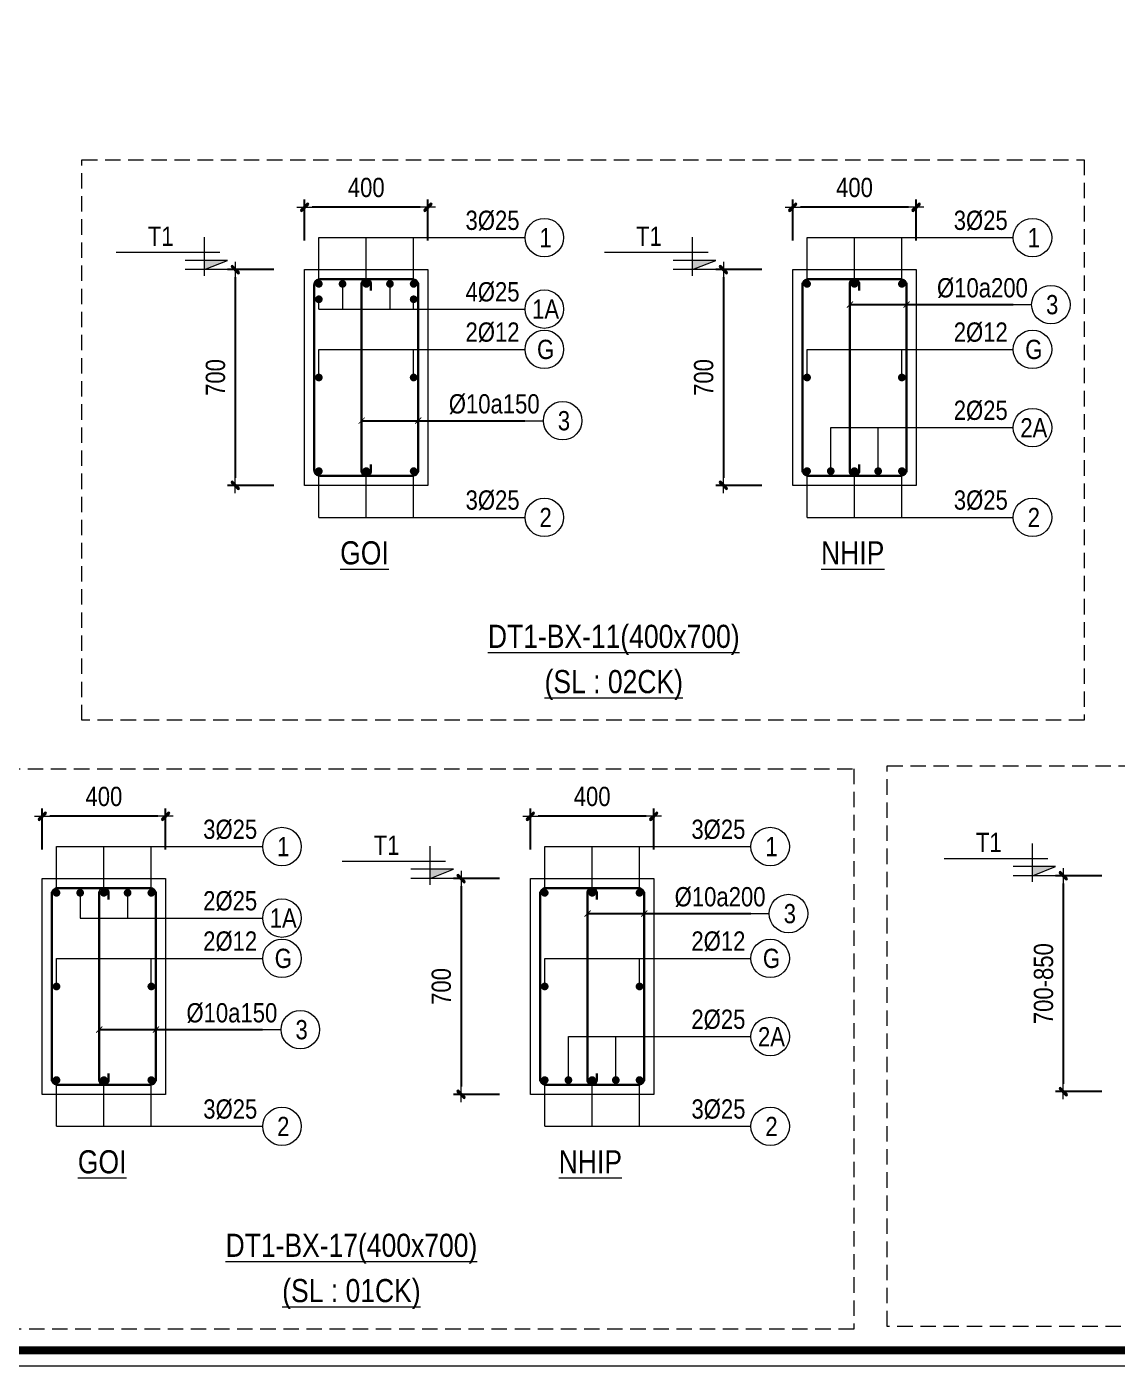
# Model space of a CAD drawing. Header units: millimetres. Extents: x 397144 to 8960116, y 345581 to 674207.
# Drawn here: x 4936448 to 4939984, y 625688 to 630033 of the extents above; entities that cross this region are included whole.
import ezdxf
from ezdxf.enums import TextEntityAlignment as Align
from ezdxf.xclip import XClip

# ---------------------------------------------------------------- set-up
doc = ezdxf.new("R2010")
doc.units = ezdxf.units.MM
doc.header["$XCLIPFRAME"] = 0
doc.header["$PDSIZE"] = -10
doc.linetypes.add('HIDDEN', pattern=[0.375, 0.25, -0.125])
doc.layers.get('0').update_dxf_attribs({"linetype": 'CONTINUOUS'})
doc.layers.get('Defpoints').update_dxf_attribs({"color": 12, "linetype": 'CONTINUOUS'})
for name, color, linetype, lineweight in [('CDAI', 8, 'CONTINUOUS', 30), ('CTHEP', 2, 'CONTINUOUS', 50), ('DBAO', 3, 'CONTINUOUS', 20), ('DGIONG', 4, 'CONTINUOUS', 13), ('KTH', 150, 'CONTINUOUS', 5), ('Net khuat', 8, 'HIDDEN', 13), ('STICK', 1, 'CONTINUOUS', 9), ('TEXT', 7, 'CONTINUOUS', 15)]:
    doc.layers.add(name, color=color, linetype=linetype, lineweight=lineweight)
doc.layers.add('HATCH', color=7, linetype='CONTINUOUS', lineweight=5, true_color=0x2491ff)
doc.styles.add('Star-HelCon', font='VHELVCN_0.TTF')
doc.styles.add('TTP-HelCon', font='VHELVCN_0.TTF')
doc.styles.add('VNI-HELVE-CONDENSE', font='VHELVCN_0.TTF')
doc.dimstyles.new('kc-25', dxfattribs={"dimtxt": 62.5, "dimasz": 20, "dimexe": 20, "dimexo": 50, "dimgap": 25, "dimtad": 3, "dimdec": 0, "dimzin": 0, "dimdsep": 46, "dimtxsty": 'VNI-HELVE-CONDENSE', "dimblk": 'DIM', "dimcen": 2.5, "dimclrd": 256, "dimclre": 154, "dimclrt": 7, "dimaunit": 1, "dimadec": 0, "dimazin": 0, "dimtfac": 1, "dimtdec": 0, "dimtix": 1, "dimtmove": 0, "dimatfit": 3, "dimldrblk": 'DOT', "dimfxl": 1, "dimtolj": 1, "dimtzin": 0, "dimarcsym": 0})
doc.dimstyles.new('TTP-25', dxfattribs={"dimscale": 25, "dimtxt": 2.5, "dimasz": 1, "dimexe": 1, "dimexo": 1, "dimgap": 0.09, "dimtad": 0, "dimdec": 4, "dimrnd": 5, "dimzin": 9, "dimdsep": 46, "dimtxsty": 'TTP-HelCon', "dimblk": 'Stick1', "dimcen": 0.09, "dimdle": 1.5, "dimclrd": 256, "dimclre": 256, "dimclrt": 7, "dimadec": 0, "dimazin": 0, "dimtfac": 1, "dimtdec": 4, "dimtmove": 0, "dimatfit": 3, "dimldrblk": '_ArchTick1', "dimfxl": 1, "dimtvp": 1, "dimtolj": 1, "dimtzin": 0, "dimarcsym": 0})

# ---------------------------------------------------------------- blocks, each defined once
blk = doc.blocks.new('CHG_XX_Khung ten')
blk.add_lwpolyline([(15, 579), (826, 579), (826, 15), (15, 15)], close=True)
at = {"color": 4, "linetype": 'Continuous', "const_width": 1}
blk.add_lwpolyline([(17, 577), (824, 577), (824, 17), (17, 17)], close=True, dxfattribs=at)
blk = doc.blocks.new('Stick1')
at = {"layer": 'STICK'}
h = blk.add_hatch(color=256, dxfattribs=at)
edge = h.paths.add_edge_path()
edge.add_line((0.3, 0.5), (-0.5, -0.3))
edge.add_arc((-0.4, -0.4), 0.141, 135, 315)
edge.add_line((-0.3, -0.5), (0.5, 0.3))
edge.add_arc((0.4, 0.4), 0.141, 315, 495)
blk.add_line((1, 0), (-1, 0), dxfattribs=at)
blk.add_lwpolyline([(0.3, 0.5), (-0.5, -0.3, 1), (-0.3, -0.5), (0.5, 0.3, 1), (0.3, 0.5, 1)], format="xyb", dxfattribs=at)
blk = doc.blocks.new('*D1115')
at = {"layer": 'Defpoints', "color": 0, "ltscale": 500, "transparency": 16777216}
for p in [(4937348.5, 629447.7), (4937348.5, 629314.5), (4937748.5, 629314.5)]:
    blk.add_point(p, dxfattribs=at)
at = {"layer": 'KTH', "lineweight": -2, "ltscale": 500, "transparency": 16777216}
for p, q in [((4937348.5, 629339.5), (4937348.5, 629472.7)), ((4937748.5, 629339.5), (4937748.5, 629472.7)), ((4937723.5, 629447.7), (4937373.5, 629447.7))]:
    blk.add_line(p, q, dxfattribs=at)
at = {"layer": 'KTH', "lineweight": -2, "ltscale": 500, "transparency": 16777216, "xscale": 25, "yscale": 25, "zscale": 25, "rotation": 180}
blk.add_blockref('Stick1', (4937348.5, 629447.7), dxfattribs=at)
at = {"layer": 'KTH', "lineweight": -2, "ltscale": 500, "transparency": 16777216, "xscale": 25, "yscale": 25, "zscale": 25}
blk.add_blockref('Stick1', (4937748.5, 629447.7), dxfattribs=at)
at = {"layer": 'KTH', "color": 7, "ltscale": 500, "transparency": 16777216, "insert": (4937548.5, 629511.6), "char_height": 62.5, "attachment_point": 5, "style": 'TTP-HelCon'}
blk.add_mtext('\\A1;400', dxfattribs=at)
blk = doc.blocks.new('_ArchTick1')
at = {"color": 0, "const_width": 3.81}
blk.add_lwpolyline([(-12.7, -12.7), (12.7, 12.7)], dxfattribs=at)
blk = doc.blocks.new('*D1116')
at = {"layer": 'Defpoints', "color": 0, "ltscale": 500, "transparency": 16777216}
for p in [(4937273.4, 629245.5), (4937123.5, 628545.5), (4937273.4, 628545.5)]:
    blk.add_point(p, dxfattribs=at)
at = {"layer": 'KTH', "lineweight": -2, "ltscale": 500, "transparency": 16777216}
for p, q in [((4937248.4, 629245.5), (4937098.5, 629245.5)), ((4937123.5, 629220.5), (4937123.5, 628570.5)), ((4937248.4, 628545.5), (4937098.5, 628545.5))]:
    blk.add_line(p, q, dxfattribs=at)
at = {"layer": 'KTH', "lineweight": -2, "ltscale": 500, "transparency": 16777216, "xscale": 25, "yscale": 25, "zscale": 25}
for p, rotation in [((4937123.5, 629245.5), 90), ((4937123.5, 628545.5), 270)]:
    blk.add_blockref('Stick1', p, dxfattribs=dict(at, rotation=rotation))
at = {"layer": 'KTH', "color": 7, "ltscale": 500, "transparency": 16777216, "insert": (4937059.7, 628895.5), "char_height": 62.5, "attachment_point": 5, "rotation": 90, "style": 'TTP-HelCon'}
blk.add_mtext('\\A1;700', dxfattribs=at)
blk = doc.blocks.new('CODE')
at = {"layer": 'DBAO'}
for p, q in [((-62.5, -20), (-62.5, 105)), ((-112.5, 55), (223.6, 55)), ((-62.5, 0), (-137.5, 30)), ((-137.5, 30), (0, 30)), ((-137.5, 0), (0, 0))]:
    blk.add_line(p, q, dxfattribs=at)
at = {"layer": 'HATCH', "color": 1}
blk.add_solid([(-62.5, 0), (-137.5, 30), (-62.5, 30)], dxfattribs=at)
blk = doc.blocks.new('DIM')
h = blk.add_hatch(color=1)
h.paths.add_polyline_path([(0.49, 0.29, 1), (0.29, 0.49), (-0.19, 0), (0.19, 0)])
h.paths.add_polyline_path([(0.19, 0), (-0.19, 0), (-0.49, -0.29, 1), (-0.29, -0.49)])
at = {"color": 9}
for p, q in [((-0.19, 0), (-1.5, 0)), ((0.19, 0), (1.5, 0))]:
    blk.add_line(p, q, dxfattribs=at)
at = {"color": 1}
for p, q in [((-0.49, -0.29), (0.29, 0.49)), ((-0.29, -0.49), (0.49, 0.29)), ((-0.19, 0), (0.19, 0))]:
    blk.add_line(p, q, dxfattribs=at)
blk.add_arc((-0.39, -0.39), 0.138, 135, 315, dxfattribs=at)
blk = doc.blocks.new('*D1117')
at = {"layer": 'Defpoints', "color": 0, "ltscale": 500, "transparency": 16777216}
for p in [(4938931.9, 629447.7), (4938931.9, 629314.5), (4939331.9, 629314.5)]:
    blk.add_point(p, dxfattribs=at)
at = {"layer": 'KTH', "lineweight": -2, "ltscale": 500, "transparency": 16777216}
for p, q in [((4938931.9, 629339.5), (4938931.9, 629472.7)), ((4939331.9, 629339.5), (4939331.9, 629472.7)), ((4939306.9, 629447.7), (4938956.9, 629447.7))]:
    blk.add_line(p, q, dxfattribs=at)
at = {"layer": 'KTH', "lineweight": -2, "ltscale": 500, "transparency": 16777216, "xscale": 25, "yscale": 25, "zscale": 25, "rotation": 180}
blk.add_blockref('Stick1', (4938931.9, 629447.7), dxfattribs=at)
at = {"layer": 'KTH', "lineweight": -2, "ltscale": 500, "transparency": 16777216, "xscale": 25, "yscale": 25, "zscale": 25}
blk.add_blockref('Stick1', (4939331.9, 629447.7), dxfattribs=at)
at = {"layer": 'KTH', "color": 7, "ltscale": 500, "transparency": 16777216, "insert": (4939131.9, 629511.6), "char_height": 62.5, "attachment_point": 5, "style": 'TTP-HelCon'}
blk.add_mtext('\\A1;400', dxfattribs=at)
blk = doc.blocks.new('*D1118')
at = {"layer": 'Defpoints', "color": 0, "ltscale": 500, "transparency": 16777216}
for p in [(4938856.7, 629245.5), (4938706.9, 628545.5), (4938856.7, 628545.5)]:
    blk.add_point(p, dxfattribs=at)
at = {"layer": 'KTH', "lineweight": -2, "ltscale": 500, "transparency": 16777216}
for p, q in [((4938831.7, 629245.5), (4938681.9, 629245.5)), ((4938706.9, 629220.5), (4938706.9, 628570.5)), ((4938831.7, 628545.5), (4938681.9, 628545.5))]:
    blk.add_line(p, q, dxfattribs=at)
at = {"layer": 'KTH', "lineweight": -2, "ltscale": 500, "transparency": 16777216, "xscale": 25, "yscale": 25, "zscale": 25}
for p, rotation in [((4938706.9, 629245.5), 90), ((4938706.9, 628545.5), 270)]:
    blk.add_blockref('Stick1', p, dxfattribs=dict(at, rotation=rotation))
at = {"layer": 'KTH', "color": 7, "ltscale": 500, "transparency": 16777216, "insert": (4938643.1, 628895.5), "char_height": 62.5, "attachment_point": 5, "rotation": 90, "style": 'TTP-HelCon'}
blk.add_mtext('\\A1;700', dxfattribs=at)
blk = doc.blocks.new('*D1137')
at = {"layer": 'Defpoints', "color": 0, "ltscale": 500, "transparency": 16777216}
for p in [(4936497.7, 627472.1), (4936497.7, 627338.9), (4936897.7, 627338.9)]:
    blk.add_point(p, dxfattribs=at)
at = {"layer": 'KTH', "lineweight": -2, "ltscale": 500, "transparency": 16777216}
for p, q in [((4936497.7, 627363.9), (4936497.7, 627497.1)), ((4936872.7, 627472.1), (4936522.7, 627472.1)), ((4936897.7, 627363.9), (4936897.7, 627497.1))]:
    blk.add_line(p, q, dxfattribs=at)
at = {"layer": 'KTH', "lineweight": -2, "ltscale": 500, "transparency": 16777216, "xscale": 25, "yscale": 25, "zscale": 25, "rotation": 180}
blk.add_blockref('Stick1', (4936497.7, 627472.1), dxfattribs=at)
at = {"layer": 'KTH', "lineweight": -2, "ltscale": 500, "transparency": 16777216, "xscale": 25, "yscale": 25, "zscale": 25}
blk.add_blockref('Stick1', (4936897.7, 627472.1), dxfattribs=at)
at = {"layer": 'KTH', "color": 7, "ltscale": 500, "transparency": 16777216, "insert": (4936697.7, 627536), "char_height": 62.5, "attachment_point": 5, "style": 'TTP-HelCon'}
blk.add_mtext('\\A1;400', dxfattribs=at)
blk = doc.blocks.new('*D1139')
at = {"layer": 'Defpoints', "color": 0, "ltscale": 500, "transparency": 16777216}
for p in [(4938081.1, 627472.1), (4938081.1, 627338.9), (4938481.1, 627338.9)]:
    blk.add_point(p, dxfattribs=at)
at = {"layer": 'KTH', "lineweight": -2, "ltscale": 500, "transparency": 16777216}
for p, q in [((4938081.1, 627363.9), (4938081.1, 627497.1)), ((4938456.1, 627472.1), (4938106.1, 627472.1)), ((4938481.1, 627363.9), (4938481.1, 627497.1))]:
    blk.add_line(p, q, dxfattribs=at)
at = {"layer": 'KTH', "lineweight": -2, "ltscale": 500, "transparency": 16777216, "xscale": 25, "yscale": 25, "zscale": 25, "rotation": 180}
blk.add_blockref('Stick1', (4938081.1, 627472.1), dxfattribs=at)
at = {"layer": 'KTH', "lineweight": -2, "ltscale": 500, "transparency": 16777216, "xscale": 25, "yscale": 25, "zscale": 25}
blk.add_blockref('Stick1', (4938481.1, 627472.1), dxfattribs=at)
at = {"layer": 'KTH', "color": 7, "ltscale": 500, "transparency": 16777216, "insert": (4938281.1, 627536), "char_height": 62.5, "attachment_point": 5, "style": 'TTP-HelCon'}
blk.add_mtext('\\A1;400', dxfattribs=at)
blk = doc.blocks.new('*D1140')
at = {"layer": 'Defpoints', "color": 0, "ltscale": 500, "transparency": 16777216}
for p in [(4938005.9, 627269.9), (4937856.1, 626569.9), (4938005.9, 626569.9)]:
    blk.add_point(p, dxfattribs=at)
at = {"layer": 'KTH', "lineweight": -2, "ltscale": 500, "transparency": 16777216}
for p, q in [((4937980.9, 627269.9), (4937831.1, 627269.9)), ((4937856.1, 627244.9), (4937856.1, 626594.9)), ((4937980.9, 626569.9), (4937831.1, 626569.9))]:
    blk.add_line(p, q, dxfattribs=at)
at = {"layer": 'KTH', "lineweight": -2, "ltscale": 500, "transparency": 16777216, "xscale": 25, "yscale": 25, "zscale": 25}
for p, rotation in [((4937856.1, 627269.9), 90), ((4937856.1, 626569.9), 270)]:
    blk.add_blockref('Stick1', p, dxfattribs=dict(at, rotation=rotation))
at = {"layer": 'KTH', "color": 7, "ltscale": 500, "transparency": 16777216, "insert": (4937792.2, 626919.9), "char_height": 62.5, "attachment_point": 5, "rotation": 90, "style": 'TTP-HelCon'}
blk.add_mtext('\\A1;700', dxfattribs=at)
blk = doc.blocks.new('BY-18')
at = {"layer": 'CTHEP'}
blk.add_line((5138019.31863, 546695.82682), (5214372.22878, 546695.77869), dxfattribs=at)
blk.add_lwpolyline([(5214555.59356, 546376.57918), (5214555.59356, 547004.7664), (5137865.59357, 547004.84194)], dxfattribs=at)
at = {"layer": 'Net khuat', "ltscale": 200}
blk.add_lwpolyline([(5137835.59357, 546343.84194), (5137835.59357, 546343.84194), (5138435.59357, 546343.84194), (5138435.59357, 546813.84194), (5214585.59357, 546813.84194)], dxfattribs=at)
blk = doc.blocks.new('*D8843')
at = {"layer": 'Defpoints', "color": 0, "ltscale": 500, "transparency": 16777216}
for p in [(4939958.9, 627279), (4939809, 626579), (4939958.9, 626579)]:
    blk.add_point(p, dxfattribs=at)
at = {"layer": 'KTH', "lineweight": -2, "ltscale": 500, "transparency": 16777216}
for p, q in [((4939933.9, 627279), (4939784, 627279)), ((4939809, 627254), (4939809, 626604)), ((4939933.9, 626579), (4939784, 626579))]:
    blk.add_line(p, q, dxfattribs=at)
at = {"layer": 'KTH', "lineweight": -2, "ltscale": 500, "transparency": 16777216, "xscale": 25, "yscale": 25, "zscale": 25}
for p, rotation in [((4939809, 627279), 90), ((4939809, 626579), 270)]:
    blk.add_blockref('Stick1', p, dxfattribs=dict(at, rotation=rotation))
at = {"layer": 'KTH', "color": 7, "ltscale": 500, "transparency": 16777216, "insert": (4939745.2, 626929), "char_height": 62.5, "attachment_point": 5, "rotation": 90, "style": 'TTP-HelCon'}
blk.add_mtext('\\A1;\\A1;\\A1;\\A1;700-850', dxfattribs=at)

msp = doc.modelspace()

# ---------------------------------------------------------------- block references
at = {"layer": 'CDAI'}
ref = msp.add_blockref('BY-18', (-202263.751, 82747.25908), dxfattribs=at)
XClip(ref).set_block_clipping_path([(5200199.5271096909, 545344.4644517149), (5214738.8086302299, 547704.4349580166)])
at = {"layer": 'KTH', "ltscale": 0.8, "xscale": 25.92478421702978, "yscale": 25.92478421702978, "zscale": 25.92478421702978}
msp.add_blockref('CHG_XX_Khung ten', (4931850.59969, 625299.06132), dxfattribs=at)

# ---------------------------------------------------------------- next in the draw order: linework, layer by layer
at = {"layer": 'CDAI'}
for points in [[(4937398.53344, 629214.23219), (4937698.53344, 629214.23219, -0.4142135624), (4937717.28344, 629195.48219), (4937717.28344, 628595.48219, -0.4142135624), (4937698.53344, 628576.73219), (4937398.53344, 628576.73219, -0.4142135624), (4937379.78344, 628595.48219), (4937379.78344, 629195.48219, -0.4142135624)], [(4938981.88285, 629214.23219), (4939281.88285, 629214.23219, -0.4142135624), (4939300.63285, 629195.48219), (4939300.63285, 628595.48219, -0.4142135624), (4939281.88285, 628576.73219), (4938981.88285, 628576.73219, -0.4142135624), (4938963.13285, 628595.48219), (4938963.13285, 629195.48219, -0.4142135624)], [(4936547.70572, 627238.64581), (4936847.70572, 627238.64581, -0.4142135624), (4936866.45572, 627219.89581), (4936866.45572, 626619.89581, -0.4142135624), (4936847.70572, 626601.14581), (4936547.70572, 626601.14581, -0.4142135624), (4936528.95572, 626619.89581), (4936528.95572, 627219.89581, -0.4142135624)], [(4938131.05513, 627238.64581), (4938431.05513, 627238.64581, -0.4142135624), (4938449.80513, 627219.89581), (4938449.80513, 626619.89581, -0.4142135624), (4938431.05513, 626601.14581), (4938131.05513, 626601.14581, -0.4142135624), (4938112.30513, 626619.89581), (4938112.30513, 627219.89581, -0.4142135624)]]:
    msp.add_lwpolyline(points, format="xyb", close=True, dxfattribs=at)
for points in [[(4937563.53344, 629177.3122), (4937563.53344, 629199.23219, 0.4142135624), (4937548.53344, 629214.23219), (4937548.53344, 629214.23219, 0.4142135624), (4937533.53344, 629199.23219), (4937533.53344, 628591.73219, 0.4142135624), (4937548.53344, 628576.73219), (4937548.53344, 628576.73219, 0.4142135624), (4937563.53344, 628591.73219), (4937563.53344, 628613.65218)], [(4939146.88285, 629177.3122), (4939146.88285, 629199.23219, 0.4142135624), (4939131.88285, 629214.23219), (4939131.88285, 629214.23219, 0.4142135624), (4939116.88285, 629199.23219), (4939116.88285, 628591.73219, 0.4142135624), (4939131.88285, 628576.73219), (4939131.88285, 628576.73219, 0.4142135624), (4939146.88285, 628591.73219), (4939146.88285, 628613.65218)], [(4936712.70572, 627201.72582), (4936712.70572, 627223.64581, 0.4142135624), (4936697.70572, 627238.64581), (4936697.70572, 627238.64581, 0.4142135624), (4936682.70572, 627223.64581), (4936682.70572, 626616.14581, 0.4142135624), (4936697.70572, 626601.14581), (4936697.70572, 626601.14581, 0.4142135624), (4936712.70572, 626616.14581), (4936712.70572, 626638.0658)], [(4938296.05513, 627201.72582), (4938296.05513, 627223.64581, 0.4142135624), (4938281.05513, 627238.64581), (4938281.05513, 627238.64581, 0.4142135624), (4938266.05513, 627223.64581), (4938266.05513, 626616.14581, 0.4142135624), (4938281.05513, 626601.14581), (4938281.05513, 626601.14581, 0.4142135624), (4938296.05513, 626616.14581), (4938296.05513, 626638.0658)]]:
    msp.add_lwpolyline(points, format="xyb", dxfattribs=at)
at = {"layer": 'CTHEP', "const_width": 12.5}
for points in [[(4937388.53344, 629199.23219, 1), (4937401.03344, 629199.23219, 1)], [(4937465.40844, 629199.23219, 1), (4937477.90844, 629199.23219, 1)], [(4937542.28344, 629199.23219, 1), (4937554.78344, 629199.23219, 1)], [(4937631.65844, 629199.23219, -1), (4937619.15844, 629199.23219, -1)], [(4937696.03344, 629199.23219, 1), (4937708.53344, 629199.23219, 1)], [(4938971.88285, 629199.23219, 1), (4938984.38285, 629199.23219, 1)], [(4939125.63285, 629199.23219, 1), (4939138.13285, 629199.23219, 1)], [(4939279.38285, 629199.23219, 1), (4939291.88285, 629199.23219, 1)], [(4937388.53344, 629149.23219, 1), (4937401.03344, 629149.23219, 1)], [(4937696.03344, 629149.23219, 1), (4937708.53344, 629149.23219, 1)], [(4937388.53344, 628895.48219, 1), (4937401.03344, 628895.48219, 1)], [(4937696.03344, 628895.48219, 1), (4937708.53344, 628895.48219, 1)], [(4938971.88285, 628895.48219, 1), (4938984.38285, 628895.48219, 1)], [(4939279.38285, 628895.48219, 1), (4939291.88285, 628895.48219, 1)], [(4937388.53344, 628591.73219, 1), (4937401.03344, 628591.73219, 1)], [(4937542.28344, 628591.73219, 1), (4937554.78344, 628591.73219, 1)], [(4937696.03344, 628591.73219, 1), (4937708.53344, 628591.73219, 1)], [(4938971.88285, 628591.73219, 1), (4938984.38285, 628591.73219, 1)], [(4939048.75785, 628591.73219, 1), (4939061.25785, 628591.73219, 1)], [(4939125.63285, 628591.73219, 1), (4939138.13285, 628591.73219, 1)], [(4939202.50785, 628591.73219, 1), (4939215.00785, 628591.73219, 1)], [(4939279.38285, 628591.73219, 1), (4939291.88285, 628591.73219, 1)], [(4936537.70572, 627223.64581, 1), (4936550.20572, 627223.64581, 1)], [(4936614.58072, 627223.64581, 1), (4936627.08072, 627223.64581, 1)], [(4936691.45572, 627223.64581, 1), (4936703.95572, 627223.64581, 1)], [(4936780.83072, 627223.64581, -1), (4936768.33072, 627223.64581, -1)], [(4936845.20572, 627223.64581, 1), (4936857.70572, 627223.64581, 1)], [(4938121.05513, 627223.64581, 1), (4938133.55513, 627223.64581, 1)], [(4938274.80513, 627223.64581, 1), (4938287.30513, 627223.64581, 1)], [(4938428.55513, 627223.64581, 1), (4938441.05513, 627223.64581, 1)], [(4936537.70572, 626919.89581, 1), (4936550.20572, 626919.89581, 1)], [(4936845.20572, 626919.89581, 1), (4936857.70572, 626919.89581, 1)], [(4938121.05513, 626919.89581, 1), (4938133.55513, 626919.89581, 1)], [(4938428.55513, 626919.89581, 1), (4938441.05513, 626919.89581, 1)], [(4936537.70572, 626616.14581, 1), (4936550.20572, 626616.14581, 1)], [(4936691.45572, 626616.14581, 1), (4936703.95572, 626616.14581, 1)], [(4936845.20572, 626616.14581, 1), (4936857.70572, 626616.14581, 1)], [(4938121.05513, 626616.14581, 1), (4938133.55513, 626616.14581, 1)], [(4938197.93013, 626616.14581, 1), (4938210.43013, 626616.14581, 1)], [(4938274.80513, 626616.14581, 1), (4938287.30513, 626616.14581, 1)], [(4938351.68013, 626616.14581, 1), (4938364.18013, 626616.14581, 1)], [(4938428.55513, 626616.14581, 1), (4938441.05513, 626616.14581, 1)]]:
    msp.add_lwpolyline(points, format="xyb", close=True, dxfattribs=at)
at = {"layer": 'DBAO', "flags": 128}
for points in [[(4937748.53344, 629245.48219), (4937748.53344, 628545.48219), (4937348.53344, 628545.48219), (4937348.53344, 629245.48219)], [(4937348.53344, 629245.48219), (4937748.53344, 629245.48219)], [(4939331.88285, 629245.48219), (4939331.88285, 628545.48219), (4938931.88285, 628545.48219), (4938931.88285, 629245.48219)], [(4938931.88285, 629245.48219), (4939331.88285, 629245.48219)], [(4936897.70572, 627269.89581), (4936897.70572, 626569.89581), (4936497.70572, 626569.89581), (4936497.70572, 627269.89581)], [(4936497.70572, 627269.89581), (4936897.70572, 627269.89581)], [(4938481.05513, 627269.89581), (4938481.05513, 626569.89581), (4938081.05513, 626569.89581), (4938081.05513, 627269.89581)], [(4938081.05513, 627269.89581), (4938481.05513, 627269.89581)]]:
    msp.add_lwpolyline(points, dxfattribs=at)
at = {"layer": 'DGIONG'}
for p, q in [((4937394.78344, 629199.23219), (4937394.78344, 629349.23219)), ((4937394.78344, 629349.23219), (4938063.53344, 629349.23219)), ((4937548.53344, 629199.23219), (4937548.53344, 629349.23219)), ((4937702.28344, 629199.23219), (4937702.28344, 629349.23219)), ((4938978.13285, 629199.23219), (4938978.13285, 629349.23219)), ((4938978.13285, 629349.23219), (4939646.88285, 629349.23219)), ((4939131.88285, 629199.23219), (4939131.88285, 629349.23219)), ((4939285.63285, 629199.23219), (4939285.63285, 629349.23219)), ((4937471.65844, 629199.23219), (4937471.65844, 629117.30915)), ((4937625.40844, 629199.23219), (4937625.40844, 629117.30915)), ((4937394.78344, 629117.30915), (4937394.78344, 629149.23219)), ((4937394.78344, 629117.30915), (4938063.53344, 629117.30915)), ((4937702.28344, 629117.30915), (4937702.28344, 629149.23219)), ((4939300.63285, 629131.8726), (4939706.38285, 629131.8726)), ((4937394.78344, 628895.48219), (4937394.78344, 628986.63983)), ((4937394.78344, 628986.63983), (4938063.53344, 628986.63983)), ((4937702.28344, 628895.48219), (4937702.28344, 628986.63983)), ((4938978.13285, 628895.48219), (4938978.13285, 628986.63983)), ((4938978.13285, 628986.63983), (4939646.88285, 628986.63983)), ((4939285.63285, 628895.48219), (4939285.63285, 628986.63983)), ((4937717.28344, 628755.34047), (4938123.03344, 628755.34047)), ((4939055.00785, 628732.86915), (4939646.88285, 628732.86915)), ((4939055.00785, 628591.73219), (4939055.00785, 628732.86915)), ((4939208.75785, 628591.73219), (4939208.75785, 628732.86915)), ((4937394.78344, 628441.73219), (4937394.78344, 628591.73219)), ((4937548.53344, 628441.73219), (4937548.53344, 628591.73219)), ((4937702.28344, 628441.73219), (4937702.28344, 628591.73219)), ((4938978.13285, 628441.73219), (4938978.13285, 628591.73219)), ((4939131.88285, 628441.73219), (4939131.88285, 628591.73219)), ((4939285.63285, 628441.73219), (4939285.63285, 628591.73219)), ((4937394.78344, 628441.73219), (4938063.53344, 628441.73219)), ((4938978.13285, 628441.73219), (4939646.88285, 628441.73219)), ((4936543.95572, 627223.64581), (4936543.95572, 627373.64581)), ((4936543.95572, 627373.64581), (4937212.70572, 627373.64581)), ((4936697.70572, 627223.64581), (4936697.70572, 627373.64581)), ((4936851.45572, 627223.64581), (4936851.45572, 627373.64581)), ((4938127.30513, 627223.64581), (4938127.30513, 627373.64581)), ((4938127.30513, 627373.64581), (4938796.05513, 627373.64581)), ((4938281.05513, 627223.64581), (4938281.05513, 627373.64581)), ((4938434.80513, 627223.64581), (4938434.80513, 627373.64581)), ((4936620.83072, 627223.64581), (4936620.83072, 627141.72277)), ((4936774.58072, 627223.64581), (4936774.58072, 627141.72277)), ((4936620.83072, 627141.72277), (4937212.70572, 627141.72277)), ((4938449.80513, 627156.28622), (4938855.55513, 627156.28622)), ((4936543.95572, 626919.89581), (4936543.95572, 627011.05345)), ((4936543.95572, 627011.05345), (4937212.70572, 627011.05345)), ((4936851.45572, 626919.89581), (4936851.45572, 627011.05345)), ((4938127.30513, 626919.89581), (4938127.30513, 627011.05345)), ((4938127.30513, 627011.05345), (4938796.05513, 627011.05345)), ((4938434.80513, 626919.89581), (4938434.80513, 627011.05345)), ((4936866.45572, 626779.75409), (4937272.20572, 626779.75409)), ((4938204.18013, 626757.28278), (4938796.05513, 626757.28278)), ((4938204.18013, 626616.14581), (4938204.18013, 626757.28278)), ((4938357.93013, 626616.14581), (4938357.93013, 626757.28278)), ((4936543.95572, 626466.14581), (4936543.95572, 626616.14581)), ((4936697.70572, 626466.14581), (4936697.70572, 626616.14581)), ((4936851.45572, 626466.14581), (4936851.45572, 626616.14581)), ((4938127.30513, 626466.14581), (4938127.30513, 626616.14581)), ((4938281.05513, 626466.14581), (4938281.05513, 626616.14581)), ((4938434.80513, 626466.14581), (4938434.80513, 626616.14581)), ((4936543.95572, 626466.14581), (4937212.70572, 626466.14581)), ((4938127.30513, 626466.14581), (4938796.05513, 626466.14581))]:
    msp.add_line(p, q, dxfattribs=at)
for centre in [(4938126.03344, 629349.23219), (4939709.38285, 629349.23219), (4938126.03344, 629117.30915), (4939768.88285, 629131.8726), (4938126.03344, 628986.63983), (4939709.38285, 628986.63983), (4938185.53344, 628755.34047), (4939709.38285, 628732.86915), (4938126.03344, 628441.73219), (4939709.38285, 628441.73219), (4937275.20572, 627373.64581), (4938858.55513, 627373.64581), (4937275.20572, 627141.72277), (4938918.05513, 627156.28622), (4937275.20572, 627011.05345), (4938858.55513, 627011.05345), (4937334.70572, 626779.75409), (4938858.55513, 626757.28278), (4937275.20572, 626466.14581), (4938858.55513, 626466.14581)]:
    msp.add_circle(centre, 62.5, dxfattribs=at)
at = {"layer": 'Net khuat', "ltscale": 200}
for points in [[(4936626.5142, 629601.91316), (4939876.99272, 629601.91316), (4939876.99272, 627783.62101), (4936626.5142, 627783.62101)], [(4935775.68648, 627626.32679), (4939129.85866, 627626.32679), (4939129.85866, 625808.03464), (4935775.68648, 625808.03464)], [(4939238.35719, 627635.39017), (4942695.79594, 627635.39017), (4942695.79594, 625817.09802), (4939238.35719, 625817.09802)]]:
    msp.add_lwpolyline(points, close=True, dxfattribs=at)

# ---------------------------------------------------------------- next in the draw order: block references
at = {"layer": 'KTH', "linetype": 'Continuous', "xscale": -1}
for p in [(4936961.04689, 629245.48219), (4938544.39629, 629245.48219), (4937693.56857, 627269.89581), (4939646.52788, 627278.9592)]:
    msp.add_blockref('CODE', p, dxfattribs=at)

# ---------------------------------------------------------------- next in the draw order: texts
at = {"layer": 'TEXT', "style": 'TTP-HelCon'}
for s, height, p in [('3Þ25', 62.5, (4937958.03344, 629374.23219)), ('3Þ25', 62.5, (4939541.38285, 629374.23219)), ('4Þ25', 62.5, (4937958.03344, 629142.30915)), ('Þ10a200', 62.5, (4939546.88285, 629155.3726)), ('2Þ12', 62.5, (4937958.03344, 629011.63983)), ('2Þ12', 62.5, (4939541.38285, 629011.63983)), ('Þ10a150', 62.5, (4937963.53344, 628778.84047)), ('2Þ25', 62.5, (4939541.38285, 628757.86915)), ('3Þ25', 62.5, (4937958.29878, 628466.73219)), ('3Þ25', 62.5, (4939541.64819, 628466.73219)), ('%%UGOI', 75, (4937542.8071, 628289.17972)), ('%%UNHIP', 75, (4939126.1565, 628289.17972)), ('%%UDT1-BX-11(400x700)', 75, (4938351.28142, 628018.2699)), ('%%U(SL : 02CK)', 75, (4938351.28142, 627871.37531)), ('3Þ25', 62.5, (4937107.20572, 627398.64581)), ('3Þ25', 62.5, (4938690.55513, 627398.64581)), ('Þ10a200', 62.5, (4938696.05513, 627179.78622)), ('2Þ25', 62.5, (4937107.20572, 627166.72277)), ('2Þ12', 62.5, (4937107.20572, 627036.05345)), ('2Þ12', 62.5, (4938690.55513, 627036.05345)), ('Þ10a150', 62.5, (4937112.70572, 626803.25409)), ('2Þ25', 62.5, (4938690.55513, 626782.28278)), ('3Þ25', 62.5, (4937107.47106, 626491.14581)), ('3Þ25', 62.5, (4938690.82047, 626491.14581)), ('%%UGOI', 75, (4936691.97938, 626313.59334)), ('%%UNHIP', 75, (4938275.32878, 626313.59334)), ('%%UDT1-BX-17(400x700)', 75, (4937500.4537, 626042.68353)), ('%%U(SL : 01CK)', 75, (4937500.4537, 625895.78893))]:
    msp.add_text(s, height=height, dxfattribs=at).set_placement(p, align=Align.CENTER)
for p in [(4937003.31355, 629322.47718), (4938586.66296, 629322.47718), (4939688.79455, 627355.95419), (4937735.83524, 627346.8908)]:
    msp.add_text('T1    ', height=62.5, dxfattribs=at).set_placement(p, align=Align.RIGHT)
at = {"layer": 'TEXT', "style": 'Star-HelCon'}
for s, p in [('1', (4938130.20011, 629349.23219)), ('1', (4939713.54951, 629349.23219)), ('3', (4939773.04951, 629131.8726)), ('1A', (4938130.20011, 629117.30915)), ('G', (4938130.20011, 628986.63983)), ('G', (4939713.54951, 628986.63983)), ('3', (4938189.70011, 628755.34047)), ('2A', (4939713.54951, 628732.86915)), ('2', (4938130.20011, 628441.73219)), ('2', (4939713.54951, 628441.73219)), ('1', (4937279.37239, 627373.64581)), ('1', (4938862.72179, 627373.64581)), ('1A', (4937279.37239, 627141.72277)), ('3', (4938922.22179, 627156.28622)), ('G', (4937279.37239, 627011.05345)), ('G', (4938862.72179, 627011.05345)), ('3', (4937338.87239, 626779.75409)), ('2A', (4938862.72179, 626757.28278)), ('2', (4937279.37239, 626466.14581)), ('2', (4938862.72179, 626466.14581))]:
    msp.add_text(s, height=62.5, dxfattribs=at).set_placement(p, align=Align.MIDDLE)

# ---------------------------------------------------------------- next in the draw order: dimensions: what is measured, and where the dimension line sits
at = {"layer": 'KTH', "ltscale": 500}
for base, p1, p2, picture, middle in [((4937348.53344, 629447.73219), (4937748.53344, 629314.49414), (4937348.53344, 629314.49414), '*D1115', (4937548.53344, 629511.56552)), ((4938931.88285, 629447.73219), (4939331.88285, 629314.49414), (4938931.88285, 629314.49414), '*D1117', (4939131.88285, 629511.56552)), ((4936497.70572, 627472.14581), (4936897.70572, 627338.90776), (4936497.70572, 627338.90776), '*D1137', (4936697.70572, 627535.97914)), ((4938081.05513, 627472.14581), (4938481.05513, 627338.90776), (4938081.05513, 627338.90776), '*D1139', (4938281.05513, 627535.97914))]:
    dim = msp.add_linear_dim(base=base, p1=p1, p2=p2, dimstyle='TTP-25', override={"dimtxsty": 'TTP-HelCon'}, dxfattribs=at)
    dim.commit()
    dim.dimension.update_dxf_attribs({"geometry": picture, "text_midpoint": middle})
for base, p1, p2, picture, middle in [((4937123.54689, 628545.48219), (4937273.3797, 629245.48219), (4937273.3797, 628545.48219), '*D1116', (4937059.71355, 628895.48219)), ((4938706.89629, 628545.48219), (4938856.7291, 629245.48219), (4938856.7291, 628545.48219), '*D1118', (4938643.06296, 628895.48219)), ((4937856.06857, 626569.89581), (4938005.90139, 627269.89581), (4938005.90139, 626569.89581), '*D1140', (4937792.23524, 626919.89581))]:
    dim = msp.add_linear_dim(base=base, p1=p1, p2=p2, angle=90, dimstyle='TTP-25', override={"dimtxsty": 'TTP-HelCon'}, dxfattribs=at)
    dim.commit()
    dim.dimension.update_dxf_attribs({"geometry": picture, "text_midpoint": middle})
dim = msp.add_linear_dim(base=(4939809.02788, 626578.9592), p1=(4939958.8607, 627278.9592), p2=(4939958.8607, 626578.9592), angle=90, text='\\A1;\\A1;\\A1;700-850', dimstyle='TTP-25', override={"dimtxsty": 'TTP-HelCon'}, dxfattribs=at)
dim.commit()
dim.dimension.update_dxf_attribs({"geometry": '*D8843', "text_midpoint": (4939745.19455, 626928.9592)})

# ---------------------------------------------------------------- next in the draw order: leaders
at = {"layer": 'DGIONG'}
for points in [[(4939116.88285, 629131.8726), (4939462.8133, 629131.8726)], [(4939300.63285, 629131.8726), (4939646.5633, 629131.8726)], [(4937533.53344, 628755.34047), (4937879.46389, 628755.34047)], [(4937717.28344, 628755.34047), (4938063.21389, 628755.34047)], [(4938266.05513, 627156.28622), (4938611.98558, 627156.28622)], [(4938449.80513, 627156.28622), (4938795.73558, 627156.28622)], [(4936682.70572, 626779.75409), (4937028.63617, 626779.75409)], [(4936866.45572, 626779.75409), (4937212.38617, 626779.75409)]]:
    msp.add_leader(points, dimstyle='kc-25', override={"dimtad": 0, "dimldrblk": 'ArchTick', "dimfxl": 100, "dimarcsym": 1}, dxfattribs=at)

doc.saveas('drawing.dxf')
